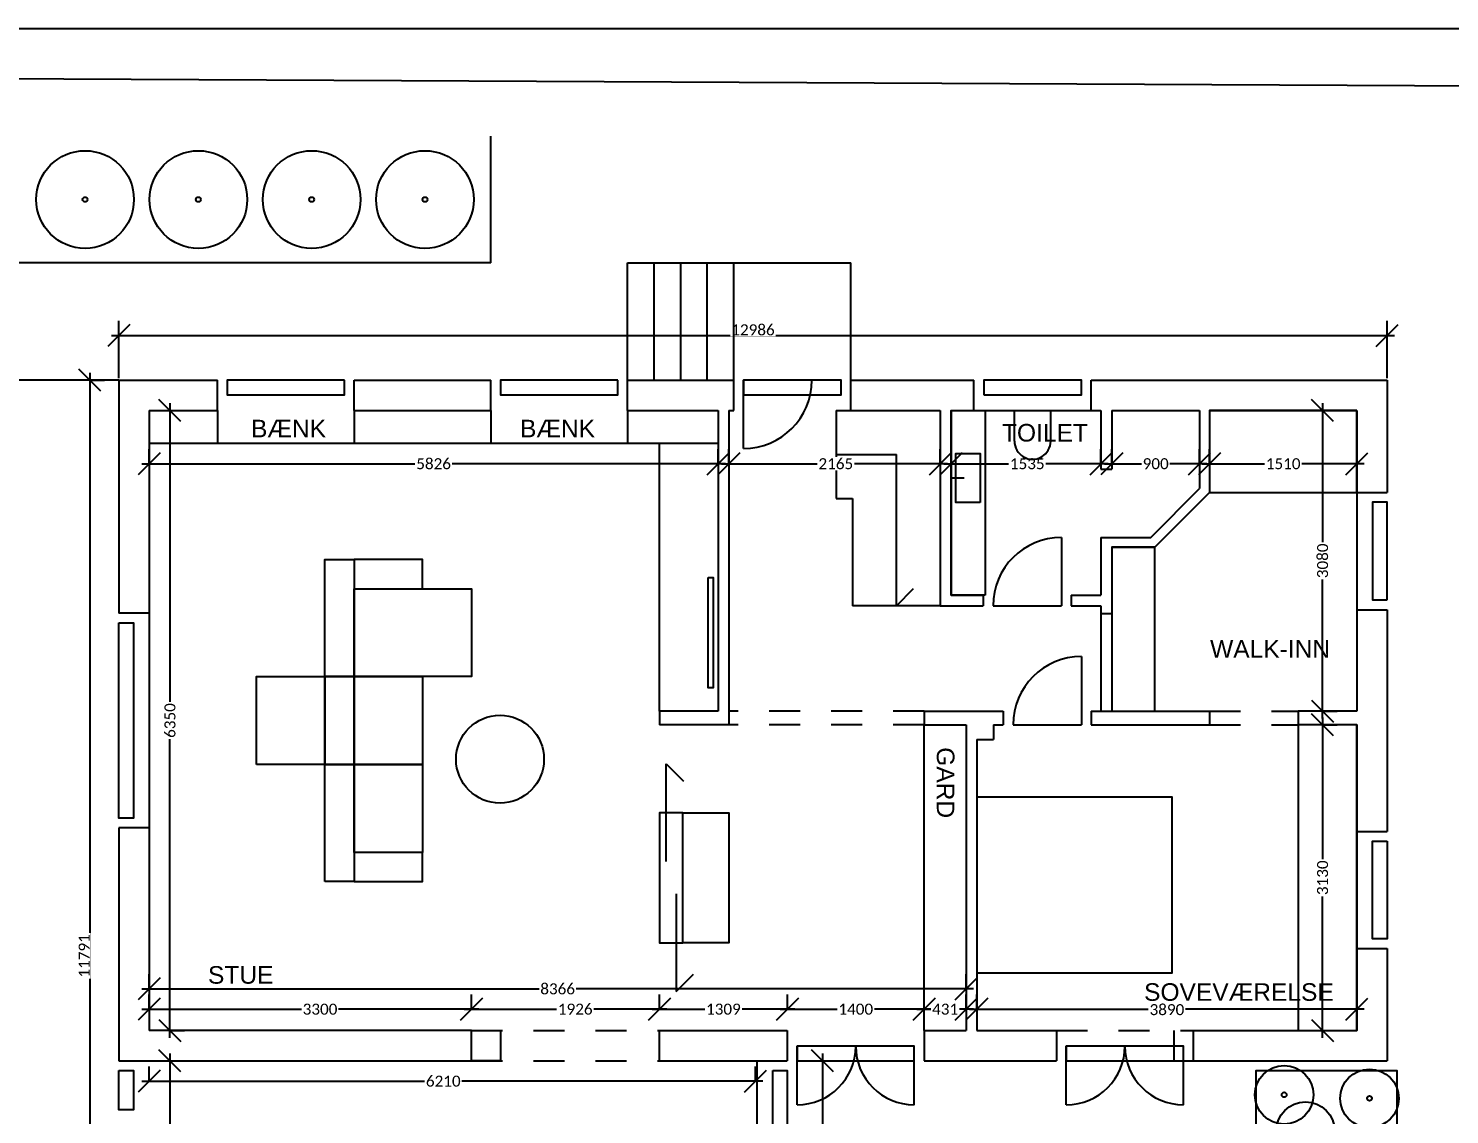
# Model space of a CAD drawing. Header units: millimetres. Extents: x -125028 to 402293, y -1165516 to -1085363.
# Drawn here: x 142854 to 157404, y -1126485 to -1115363 of the extents above; entities that cross this region are included whole.
import ezdxf

# ---------------------------------------------------------------- set-up
doc = ezdxf.new("R2010")
doc.units = ezdxf.units.MM
doc.header["$LTSCALE"] = 100
doc.linetypes.add('Dash', pattern=[6.35, 3.175, -3.175])
doc.layers.add('A99--M-', color=9, linetype='Continuous', lineweight=9)
for name, color, linetype in [('Belægning', 22, 'Continuous'), ('Døre', 1, 'Continuous'), ('Inventar', 8, 'Continuous'), ('Tekst rum', 161, 'Continuous'), ('Trappe og elevator', 1, 'Continuous'), ('Vinduesglas', 220, 'Continuous'), ('Vægge meget let', 8, 'Continuous'), ('Vægge tung', 4, 'Continuous')]:
    doc.layers.add(name, color=color, linetype=linetype)
doc.layers.add('Haver', color=7, linetype='Continuous', true_color=0x007f00)
doc.styles.add('Calibri_1', font='calibri.ttf', dxfattribs={"height": 112.5})
doc.dimstyles.new('Diagonal_-_1_5_mm_Calibri', dxfattribs={"dimscale": 304.8, "dimtxt": 132.451698, "dimasz": 0.738189, "dimexe": 0.492126, "dimexo": 0.0625, "dimgap": 0, "dimtad": 1, "dimdec": 0, "dimzin": 0, "dimdsep": 46, "dimtxsty": 'Calibri_1', "dimblk1": 'OBLIQUE', "dimblk2": 'OBLIQUE', "dimsah": 1, "dimcen": 0.09, "dimdle": 0.246063, "dimazin": 0, "dimtfac": 1, "dimtdec": 4, "dimtix": 1, "dimtmove": 2, "dimatfit": 3, "dimfxl": 0.492126, "dimfxlon": 1, "dimtvp": 1, "dimtfill": 1, "dimtolj": 1, "dimtzin": 0, "dimarcsym": 2})

# ---------------------------------------------------------------- blocks, each defined once
blk = doc.blocks.new('_Oblique')
at = {"color": 0, "linetype": 'ByBlock', "lineweight": -2}
blk.add_line((-0.5, -0.5), (0.5, 0.5), dxfattribs=at)
blk = doc.blocks.new('*D2765')
at = {"layer": 'A99--M-', "color": 0, "lineweight": -2, "transparency": 16777216}
for p, q in [((143779, -1118946), (143779, -1118358)), ((156765, -1118946), (156765, -1118358)), ((143704, -1118508), (156840, -1118508))]:
    blk.add_line(p, q, dxfattribs=at)
at = {"layer": 'Defpoints', "color": 0, "transparency": 16777216}
for p in [(156765, -1118508), (143779, -1118965), (156765, -1118965)]:
    blk.add_point(p, dxfattribs=at)
at = {"layer": 'A99--M-', "color": 0, "lineweight": -2, "transparency": 16777216, "xscale": 224.9999999999999, "yscale": 224.9999999999999, "zscale": 224.9999999999999, "rotation": 180}
blk.add_blockref('_Oblique', (143779, -1118508), dxfattribs=at)
at = {"layer": 'A99--M-', "color": 0, "lineweight": -2, "transparency": 16777216, "xscale": 224.9999999999999, "yscale": 224.9999999999999, "zscale": 224.9999999999999}
blk.add_blockref('_Oblique', (156765, -1118508), dxfattribs=at)
at = {"layer": 'A99--M-', "color": 0, "transparency": 16777216, "insert": (150272, -1118450), "char_height": 112.5, "attachment_point": 5, "style": 'Calibri_1', "bg_fill": 3, "box_fill_scale": 1.1, "bg_fill_color": 256, "bg_fill_true_color": 13158600, "bg_fill_transparency": 0}
blk.add_mtext('\\A1;12986', dxfattribs=at)
blk = doc.blocks.new('*D2766')
at = {"layer": 'A99--M-', "color": 0, "lineweight": -2, "transparency": 16777216}
for p, q in [((143482, -1118890), (143482, -1130831)), ((143482, -1118965), (143632, -1118965)), ((143482, -1130756), (143632, -1130756))]:
    blk.add_line(p, q, dxfattribs=at)
at = {"layer": 'Defpoints', "color": 0, "transparency": 16777216}
for p in [(143482, -1118965), (143482, -1130756), (143482, -1130756)]:
    blk.add_point(p, dxfattribs=at)
at = {"layer": 'A99--M-', "color": 0, "lineweight": -2, "transparency": 16777216, "xscale": 224.9999999999999, "yscale": 224.9999999999999, "zscale": 224.9999999999999}
for p, rotation in [((143482, -1118965), 90), ((143482, -1130756), 270)]:
    blk.add_blockref('_Oblique', p, dxfattribs=dict(at, rotation=rotation))
at = {"layer": 'A99--M-', "color": 0, "transparency": 16777216, "insert": (143424, -1124860), "char_height": 112.5, "attachment_point": 5, "rotation": 90, "style": 'Calibri_1', "bg_fill": 3, "box_fill_scale": 1.1, "bg_fill_color": 256, "bg_fill_true_color": 13158600, "bg_fill_transparency": 0}
blk.add_mtext('\\A1;11791', dxfattribs=at)
blk = doc.blocks.new('*D2767')
at = {"layer": 'A99--M-', "color": 0, "lineweight": -2, "transparency": 16777216}
for p, q in [((144303, -1119200), (144303, -1122278)), ((144303, -1119275), (144453, -1119275)), ((144303, -1125700), (144303, -1122622)), ((144303, -1125625), (144453, -1125625))]:
    blk.add_line(p, q, dxfattribs=at)
at = {"layer": 'Defpoints', "color": 0, "transparency": 16777216}
for p in [(144303, -1119275), (144303, -1125625), (144303, -1125625)]:
    blk.add_point(p, dxfattribs=at)
at = {"layer": 'A99--M-', "color": 0, "lineweight": -2, "transparency": 16777216, "xscale": 224.9999999999999, "yscale": 224.9999999999999, "zscale": 224.9999999999999}
for p, rotation in [((144303, -1119275), 90), ((144303, -1125625), 270)]:
    blk.add_blockref('_Oblique', p, dxfattribs=dict(at, rotation=rotation))
at = {"layer": 'A99--M-', "color": 0, "transparency": 16777216, "insert": (144303, -1122450), "char_height": 112.5, "attachment_point": 5, "rotation": 90, "style": 'Calibri_1', "bg_fill": 3, "box_fill_scale": 1.1, "bg_fill_color": 256, "bg_fill_true_color": 13158600, "bg_fill_transparency": 0}
blk.add_mtext('\\A1;6350', dxfattribs=at)
blk = doc.blocks.new('*D2768')
at = {"layer": 'A99--M-', "color": 0, "lineweight": -2, "transparency": 16777216}
for p, q in [((144303, -1125860), (144303, -1128018)), ((144303, -1125935), (144453, -1125935)), ((144303, -1130521), (144303, -1128363)), ((144303, -1130446), (144453, -1130446))]:
    blk.add_line(p, q, dxfattribs=at)
at = {"layer": 'Defpoints', "color": 0, "transparency": 16777216}
for p in [(144303, -1125935), (144303, -1130446), (144303, -1130446)]:
    blk.add_point(p, dxfattribs=at)
at = {"layer": 'A99--M-', "color": 0, "lineweight": -2, "transparency": 16777216, "xscale": 224.9999999999999, "yscale": 224.9999999999999, "zscale": 224.9999999999999}
for p, rotation in [((144303, -1125935), 90), ((144303, -1130446), 270)]:
    blk.add_blockref('_Oblique', p, dxfattribs=dict(at, rotation=rotation))
at = {"layer": 'A99--M-', "color": 0, "transparency": 16777216, "insert": (144303, -1128190), "char_height": 112.5, "attachment_point": 5, "rotation": 90, "style": 'Calibri_1', "bg_fill": 3, "box_fill_scale": 1.1, "bg_fill_color": 256, "bg_fill_true_color": 13158600, "bg_fill_transparency": 0}
blk.add_mtext('\\A1;4511', dxfattribs=at)
blk = doc.blocks.new('*D2769')
at = {"layer": 'A99--M-', "color": 0, "lineweight": -2, "transparency": 16777216}
for p, q in [((154945, -1119821), (154945, -1119671)), ((156455, -1119821), (156455, -1119671)), ((154870, -1119821), (155531, -1119821)), ((156530, -1119821), (155869, -1119821))]:
    blk.add_line(p, q, dxfattribs=at)
at = {"layer": 'Defpoints', "color": 0, "transparency": 16777216}
for p in [(154945, -1119821), (154945, -1119821), (156455, -1119821)]:
    blk.add_point(p, dxfattribs=at)
at = {"layer": 'A99--M-', "color": 0, "lineweight": -2, "transparency": 16777216, "xscale": 224.9999999999999, "yscale": 224.9999999999999, "zscale": 224.9999999999999, "rotation": 180}
blk.add_blockref('_Oblique', (154945, -1119821), dxfattribs=at)
at = {"layer": 'A99--M-', "color": 0, "lineweight": -2, "transparency": 16777216, "xscale": 224.9999999999999, "yscale": 224.9999999999999, "zscale": 224.9999999999999}
blk.add_blockref('_Oblique', (156455, -1119821), dxfattribs=at)
at = {"layer": 'A99--M-', "color": 0, "transparency": 16777216, "insert": (155700, -1119821), "char_height": 112.5, "attachment_point": 5, "style": 'Calibri_1', "bg_fill": 3, "box_fill_scale": 1.1, "bg_fill_color": 256, "bg_fill_true_color": 13158600, "bg_fill_transparency": 0}
blk.add_mtext('\\A1;1510', dxfattribs=at)
blk = doc.blocks.new('*D2770')
at = {"layer": 'A99--M-', "color": 0, "lineweight": -2, "transparency": 16777216}
for p, q in [((152300, -1119821), (152300, -1119671)), ((153835, -1119821), (153835, -1119671)), ((152225, -1119821), (152913, -1119821)), ((153910, -1119821), (153247, -1119821))]:
    blk.add_line(p, q, dxfattribs=at)
at = {"layer": 'Defpoints', "color": 0, "transparency": 16777216}
for p in [(152300, -1119821), (152300, -1119821), (153835, -1119821)]:
    blk.add_point(p, dxfattribs=at)
at = {"layer": 'A99--M-', "color": 0, "lineweight": -2, "transparency": 16777216, "xscale": 224.9999999999999, "yscale": 224.9999999999999, "zscale": 224.9999999999999, "rotation": 180}
blk.add_blockref('_Oblique', (152300, -1119821), dxfattribs=at)
at = {"layer": 'A99--M-', "color": 0, "lineweight": -2, "transparency": 16777216, "xscale": 224.9999999999999, "yscale": 224.9999999999999, "zscale": 224.9999999999999}
blk.add_blockref('_Oblique', (153835, -1119821), dxfattribs=at)
at = {"layer": 'A99--M-', "color": 0, "transparency": 16777216, "insert": (153080, -1119821), "char_height": 112.5, "attachment_point": 5, "style": 'Calibri_1', "bg_fill": 3, "box_fill_scale": 1.1, "bg_fill_color": 256, "bg_fill_true_color": 13158600, "bg_fill_transparency": 0}
blk.add_mtext('\\A1;1535', dxfattribs=at)
blk = doc.blocks.new('*D2771')
at = {"layer": 'A99--M-', "color": 0, "lineweight": -2, "transparency": 16777216}
for p, q in [((150025, -1119821), (150025, -1119671)), ((152190, -1119821), (152190, -1119671)), ((149950, -1119821), (150950, -1119821)), ((152265, -1119821), (151289, -1119821))]:
    blk.add_line(p, q, dxfattribs=at)
at = {"layer": 'Defpoints', "color": 0, "transparency": 16777216}
for p in [(150025, -1119821), (150025, -1119821), (152190, -1119821)]:
    blk.add_point(p, dxfattribs=at)
at = {"layer": 'A99--M-', "color": 0, "lineweight": -2, "transparency": 16777216, "xscale": 224.9999999999999, "yscale": 224.9999999999999, "zscale": 224.9999999999999, "rotation": 180}
blk.add_blockref('_Oblique', (150025, -1119821), dxfattribs=at)
at = {"layer": 'A99--M-', "color": 0, "lineweight": -2, "transparency": 16777216, "xscale": 224.9999999999999, "yscale": 224.9999999999999, "zscale": 224.9999999999999}
blk.add_blockref('_Oblique', (152190, -1119821), dxfattribs=at)
at = {"layer": 'A99--M-', "color": 0, "transparency": 16777216, "insert": (151120, -1119821), "char_height": 112.5, "attachment_point": 5, "style": 'Calibri_1', "bg_fill": 3, "box_fill_scale": 1.1, "bg_fill_color": 256, "bg_fill_true_color": 13158600, "bg_fill_transparency": 0}
blk.add_mtext('\\A1;2165', dxfattribs=at)
blk = doc.blocks.new('*D2772')
at = {"layer": 'A99--M-', "color": 0, "lineweight": -2, "transparency": 16777216}
for p, q in [((144089, -1119821), (144089, -1119671)), ((149915, -1119821), (149915, -1119671)), ((144014, -1119821), (146830, -1119821)), ((149990, -1119821), (147173, -1119821))]:
    blk.add_line(p, q, dxfattribs=at)
at = {"layer": 'Defpoints', "color": 0, "transparency": 16777216}
for p in [(144089, -1119821), (144089, -1119821), (149915, -1119821)]:
    blk.add_point(p, dxfattribs=at)
at = {"layer": 'A99--M-', "color": 0, "lineweight": -2, "transparency": 16777216, "xscale": 224.9999999999999, "yscale": 224.9999999999999, "zscale": 224.9999999999999, "rotation": 180}
blk.add_blockref('_Oblique', (144089, -1119821), dxfattribs=at)
at = {"layer": 'A99--M-', "color": 0, "lineweight": -2, "transparency": 16777216, "xscale": 224.9999999999999, "yscale": 224.9999999999999, "zscale": 224.9999999999999}
blk.add_blockref('_Oblique', (149915, -1119821), dxfattribs=at)
at = {"layer": 'A99--M-', "color": 0, "transparency": 16777216, "insert": (147002, -1119821), "char_height": 112.5, "attachment_point": 5, "style": 'Calibri_1', "bg_fill": 3, "box_fill_scale": 1.1, "bg_fill_color": 256, "bg_fill_true_color": 13158600, "bg_fill_transparency": 0}
blk.add_mtext('\\A1;5826', dxfattribs=at)
blk = doc.blocks.new('*D2773')
at = {"layer": 'A99--M-', "color": 0, "lineweight": -2, "transparency": 16777216}
for p, q in [((152565, -1125406), (152565, -1125256)), ((156455, -1125406), (156455, -1125256)), ((152490, -1125406), (154338, -1125406)), ((156530, -1125406), (154682, -1125406))]:
    blk.add_line(p, q, dxfattribs=at)
at = {"layer": 'Defpoints', "color": 0, "transparency": 16777216}
for p in [(152565, -1125406), (152565, -1125406), (156455, -1125411)]:
    blk.add_point(p, dxfattribs=at)
at = {"layer": 'A99--M-', "color": 0, "lineweight": -2, "transparency": 16777216, "xscale": 224.9999999999999, "yscale": 224.9999999999999, "zscale": 224.9999999999999, "rotation": 180}
blk.add_blockref('_Oblique', (152565, -1125406), dxfattribs=at)
at = {"layer": 'A99--M-', "color": 0, "lineweight": -2, "transparency": 16777216, "xscale": 224.9999999999999, "yscale": 224.9999999999999, "zscale": 224.9999999999999}
blk.add_blockref('_Oblique', (156455, -1125406), dxfattribs=at)
at = {"layer": 'A99--M-', "color": 0, "transparency": 16777216, "insert": (154510, -1125411), "char_height": 112.5, "attachment_point": 5, "style": 'Calibri_1', "bg_fill": 3, "box_fill_scale": 1.1, "bg_fill_color": 256, "bg_fill_true_color": 13158600, "bg_fill_transparency": 0}
blk.add_mtext('\\A1;3890', dxfattribs=at)
blk = doc.blocks.new('*D2774')
at = {"layer": 'A99--M-', "color": 0, "lineweight": -2, "transparency": 16777216}
for p, q in [((144089, -1125198), (144089, -1125048)), ((152455, -1125198), (152455, -1125048)), ((144014, -1125198), (148099, -1125198)), ((152530, -1125198), (148444, -1125198))]:
    blk.add_line(p, q, dxfattribs=at)
at = {"layer": 'Defpoints', "color": 0, "transparency": 16777216}
for p in [(144089, -1125198), (144089, -1125198), (152455, -1125198)]:
    blk.add_point(p, dxfattribs=at)
at = {"layer": 'A99--M-', "color": 0, "lineweight": -2, "transparency": 16777216, "xscale": 224.9999999999999, "yscale": 224.9999999999999, "zscale": 224.9999999999999, "rotation": 180}
blk.add_blockref('_Oblique', (144089, -1125198), dxfattribs=at)
at = {"layer": 'A99--M-', "color": 0, "lineweight": -2, "transparency": 16777216, "xscale": 224.9999999999999, "yscale": 224.9999999999999, "zscale": 224.9999999999999}
blk.add_blockref('_Oblique', (152455, -1125198), dxfattribs=at)
at = {"layer": 'A99--M-', "color": 0, "transparency": 16777216, "insert": (148272, -1125198), "char_height": 112.5, "attachment_point": 5, "style": 'Calibri_1', "bg_fill": 3, "box_fill_scale": 1.1, "bg_fill_color": 256, "bg_fill_true_color": 13158600, "bg_fill_transparency": 0}
blk.add_mtext('\\A1;8366', dxfattribs=at)
blk = doc.blocks.new('*D2775')
at = {"layer": 'A99--M-', "color": 0, "lineweight": -2, "transparency": 16777216}
for p, q in [((156104, -1119200), (156104, -1120643)), ((156104, -1119275), (156254, -1119275)), ((156104, -1122430), (156104, -1120987)), ((156104, -1122355), (156254, -1122355))]:
    blk.add_line(p, q, dxfattribs=at)
at = {"layer": 'Defpoints', "color": 0, "transparency": 16777216}
for p in [(156104, -1119275), (156104, -1122355), (156104, -1122355)]:
    blk.add_point(p, dxfattribs=at)
at = {"layer": 'A99--M-', "color": 0, "lineweight": -2, "transparency": 16777216, "xscale": 224.9999999999999, "yscale": 224.9999999999999, "zscale": 224.9999999999999}
for p, rotation in [((156104, -1119275), 90), ((156104, -1122355), 270)]:
    blk.add_blockref('_Oblique', p, dxfattribs=dict(at, rotation=rotation))
at = {"layer": 'A99--M-', "color": 0, "transparency": 16777216, "insert": (156104, -1120815), "char_height": 112.5, "attachment_point": 5, "rotation": 90, "style": 'Calibri_1', "bg_fill": 3, "box_fill_scale": 1.1, "bg_fill_color": 256, "bg_fill_true_color": 13158600, "bg_fill_transparency": 0}
blk.add_mtext('\\A1;3080', dxfattribs=at)
blk = doc.blocks.new('*D2776')
at = {"layer": 'A99--M-', "color": 0, "lineweight": -2, "transparency": 16777216}
for p, q in [((156104, -1122420), (156104, -1123888)), ((156104, -1122495), (156254, -1122495)), ((156104, -1125700), (156104, -1124232)), ((156104, -1125625), (156254, -1125625))]:
    blk.add_line(p, q, dxfattribs=at)
at = {"layer": 'Defpoints', "color": 0, "transparency": 16777216}
for p in [(156104, -1122495), (156104, -1125625), (156104, -1125625)]:
    blk.add_point(p, dxfattribs=at)
at = {"layer": 'A99--M-', "color": 0, "lineweight": -2, "transparency": 16777216, "xscale": 224.9999999999999, "yscale": 224.9999999999999, "zscale": 224.9999999999999}
for p, rotation in [((156104, -1122495), 90), ((156104, -1125625), 270)]:
    blk.add_blockref('_Oblique', p, dxfattribs=dict(at, rotation=rotation))
at = {"layer": 'A99--M-', "color": 0, "transparency": 16777216, "insert": (156104, -1124060), "char_height": 112.5, "attachment_point": 5, "rotation": 90, "style": 'Calibri_1', "bg_fill": 3, "box_fill_scale": 1.1, "bg_fill_color": 256, "bg_fill_true_color": 13158600, "bg_fill_transparency": 0}
blk.add_mtext('\\A1;3130', dxfattribs=at)
blk = doc.blocks.new('*D2777')
at = {"layer": 'A99--M-', "color": 0, "lineweight": -2, "transparency": 16777216}
for p, q in [((144089, -1126143), (144089, -1125993)), ((150299, -1126143), (150299, -1125993)), ((144014, -1126143), (146929, -1126143)), ((150374, -1126143), (147273, -1126143))]:
    blk.add_line(p, q, dxfattribs=at)
at = {"layer": 'Defpoints', "color": 0, "transparency": 16777216}
for p in [(144089, -1126143), (144089, -1126143), (150299, -1126143)]:
    blk.add_point(p, dxfattribs=at)
at = {"layer": 'A99--M-', "color": 0, "lineweight": -2, "transparency": 16777216, "xscale": 224.9999999999999, "yscale": 224.9999999999999, "zscale": 224.9999999999999, "rotation": 180}
blk.add_blockref('_Oblique', (144089, -1126143), dxfattribs=at)
at = {"layer": 'A99--M-', "color": 0, "lineweight": -2, "transparency": 16777216, "xscale": 224.9999999999999, "yscale": 224.9999999999999, "zscale": 224.9999999999999}
blk.add_blockref('_Oblique', (150299, -1126143), dxfattribs=at)
at = {"layer": 'A99--M-', "color": 0, "transparency": 16777216, "insert": (147101, -1126143), "char_height": 112.5, "attachment_point": 5, "style": 'Calibri_1', "bg_fill": 3, "box_fill_scale": 1.1, "bg_fill_color": 256, "bg_fill_true_color": 13158600, "bg_fill_transparency": 0}
blk.add_mtext('\\A1;6210', dxfattribs=at)
blk = doc.blocks.new('*D2778')
at = {"layer": 'A99--M-', "color": 0, "lineweight": -2, "transparency": 16777216}
for p, q in [((150985, -1125860), (150985, -1128018)), ((150985, -1125935), (151135, -1125935)), ((150985, -1130521), (150985, -1128363)), ((150985, -1130446), (151135, -1130446))]:
    blk.add_line(p, q, dxfattribs=at)
at = {"layer": 'Defpoints', "color": 0, "transparency": 16777216}
for p in [(150985, -1125935), (150985, -1130446), (150985, -1130446)]:
    blk.add_point(p, dxfattribs=at)
at = {"layer": 'A99--M-', "color": 0, "lineweight": -2, "transparency": 16777216, "xscale": 224.9999999999999, "yscale": 224.9999999999999, "zscale": 224.9999999999999}
for p, rotation in [((150985, -1125935), 90), ((150985, -1130446), 270)]:
    blk.add_blockref('_Oblique', p, dxfattribs=dict(at, rotation=rotation))
at = {"layer": 'A99--M-', "color": 0, "transparency": 16777216, "insert": (150985, -1128190), "char_height": 112.5, "attachment_point": 5, "rotation": 90, "style": 'Calibri_1', "bg_fill": 3, "box_fill_scale": 1.1, "bg_fill_color": 256, "bg_fill_true_color": 13158600, "bg_fill_transparency": 0}
blk.add_mtext('\\A1;4511', dxfattribs=at)
blk = doc.blocks.new('*D2780')
at = {"layer": 'A99--M-', "color": 0, "lineweight": -2, "transparency": 16777216}
for p, q in [((144089, -1125406), (144089, -1125256)), ((147389, -1125406), (147389, -1125256)), ((144014, -1125406), (145667, -1125406)), ((147464, -1125406), (146011, -1125406))]:
    blk.add_line(p, q, dxfattribs=at)
at = {"layer": 'Defpoints', "color": 0, "transparency": 16777216}
for p in [(144089, -1125406), (144089, -1125406), (147389, -1125406)]:
    blk.add_point(p, dxfattribs=at)
at = {"layer": 'A99--M-', "color": 0, "lineweight": -2, "transparency": 16777216, "xscale": 224.9999999999999, "yscale": 224.9999999999999, "zscale": 224.9999999999999, "rotation": 180}
blk.add_blockref('_Oblique', (144089, -1125406), dxfattribs=at)
at = {"layer": 'A99--M-', "color": 0, "lineweight": -2, "transparency": 16777216, "xscale": 224.9999999999999, "yscale": 224.9999999999999, "zscale": 224.9999999999999}
blk.add_blockref('_Oblique', (147389, -1125406), dxfattribs=at)
at = {"layer": 'A99--M-', "color": 0, "transparency": 16777216, "insert": (145839, -1125406), "char_height": 112.5, "attachment_point": 5, "style": 'Calibri_1', "bg_fill": 3, "box_fill_scale": 1.1, "bg_fill_color": 256, "bg_fill_true_color": 13158600, "bg_fill_transparency": 0}
blk.add_mtext('\\A1;3300', dxfattribs=at)
blk = doc.blocks.new('*D2781')
at = {"layer": 'A99--M-', "color": 0, "lineweight": -2, "transparency": 16777216}
for p, q in [((147389, -1125406), (147389, -1125256)), ((149315, -1125406), (149315, -1125256)), ((147314, -1125406), (148283, -1125406)), ((149390, -1125406), (148620, -1125406))]:
    blk.add_line(p, q, dxfattribs=at)
at = {"layer": 'Defpoints', "color": 0, "transparency": 16777216}
for p in [(147389, -1125406), (147389, -1125406), (149315, -1125406)]:
    blk.add_point(p, dxfattribs=at)
at = {"layer": 'A99--M-', "color": 0, "lineweight": -2, "transparency": 16777216, "xscale": 224.9999999999999, "yscale": 224.9999999999999, "zscale": 224.9999999999999, "rotation": 180}
blk.add_blockref('_Oblique', (147389, -1125406), dxfattribs=at)
at = {"layer": 'A99--M-', "color": 0, "lineweight": -2, "transparency": 16777216, "xscale": 224.9999999999999, "yscale": 224.9999999999999, "zscale": 224.9999999999999}
blk.add_blockref('_Oblique', (149315, -1125406), dxfattribs=at)
at = {"layer": 'A99--M-', "color": 0, "transparency": 16777216, "insert": (148452, -1125406), "char_height": 112.5, "attachment_point": 5, "style": 'Calibri_1', "bg_fill": 3, "box_fill_scale": 1.1, "bg_fill_color": 256, "bg_fill_true_color": 13158600, "bg_fill_transparency": 0}
blk.add_mtext('\\A1;1926', dxfattribs=at)
blk = doc.blocks.new('*D2782')
at = {"layer": 'A99--M-', "color": 0, "lineweight": -2, "transparency": 16777216}
for p, q in [((149315, -1125406), (149315, -1125256)), ((150624, -1125406), (150624, -1125256)), ((149240, -1125406), (149802, -1125406)), ((150699, -1125406), (150137, -1125406))]:
    blk.add_line(p, q, dxfattribs=at)
at = {"layer": 'Defpoints', "color": 0, "transparency": 16777216}
for p in [(149315, -1125406), (149315, -1125406), (150624, -1125406)]:
    blk.add_point(p, dxfattribs=at)
at = {"layer": 'A99--M-', "color": 0, "lineweight": -2, "transparency": 16777216, "xscale": 224.9999999999999, "yscale": 224.9999999999999, "zscale": 224.9999999999999, "rotation": 180}
blk.add_blockref('_Oblique', (149315, -1125406), dxfattribs=at)
at = {"layer": 'A99--M-', "color": 0, "lineweight": -2, "transparency": 16777216, "xscale": 224.9999999999999, "yscale": 224.9999999999999, "zscale": 224.9999999999999}
blk.add_blockref('_Oblique', (150624, -1125406), dxfattribs=at)
at = {"layer": 'A99--M-', "color": 0, "transparency": 16777216, "insert": (149969, -1125406), "char_height": 112.5, "attachment_point": 5, "style": 'Calibri_1', "bg_fill": 3, "box_fill_scale": 1.1, "bg_fill_color": 256, "bg_fill_true_color": 13158600, "bg_fill_transparency": 0}
blk.add_mtext('\\A1;1309', dxfattribs=at)
blk = doc.blocks.new('*D2783')
at = {"layer": 'A99--M-', "color": 0, "lineweight": -2, "transparency": 16777216}
for p, q in [((150624, -1125406), (150624, -1125256)), ((152024, -1125406), (152024, -1125256)), ((150549, -1125406), (151155, -1125406)), ((152099, -1125406), (151493, -1125406))]:
    blk.add_line(p, q, dxfattribs=at)
at = {"layer": 'Defpoints', "color": 0, "transparency": 16777216}
for p in [(150624, -1125406), (150624, -1125406), (152024, -1125406)]:
    blk.add_point(p, dxfattribs=at)
at = {"layer": 'A99--M-', "color": 0, "lineweight": -2, "transparency": 16777216, "xscale": 224.9999999999999, "yscale": 224.9999999999999, "zscale": 224.9999999999999, "rotation": 180}
blk.add_blockref('_Oblique', (150624, -1125406), dxfattribs=at)
at = {"layer": 'A99--M-', "color": 0, "lineweight": -2, "transparency": 16777216, "xscale": 224.9999999999999, "yscale": 224.9999999999999, "zscale": 224.9999999999999}
blk.add_blockref('_Oblique', (152024, -1125406), dxfattribs=at)
at = {"layer": 'A99--M-', "color": 0, "transparency": 16777216, "insert": (151324, -1125406), "char_height": 112.5, "attachment_point": 5, "style": 'Calibri_1', "bg_fill": 3, "box_fill_scale": 1.1, "bg_fill_color": 256, "bg_fill_true_color": 13158600, "bg_fill_transparency": 0}
blk.add_mtext('\\A1;1400', dxfattribs=at)
blk = doc.blocks.new('*D2784')
at = {"layer": 'A99--M-', "color": 0, "lineweight": -2, "transparency": 16777216}
for p, q in [((152024, -1125406), (152024, -1125256)), ((152455, -1125406), (152455, -1125256)), ((151949, -1125406), (152111, -1125406)), ((152530, -1125406), (152367, -1125406))]:
    blk.add_line(p, q, dxfattribs=at)
at = {"layer": 'A99--M-', "color": 0, "transparency": 16777216, "insert": (152239, -1125406), "char_height": 112.5, "attachment_point": 5, "style": 'Calibri_1', "bg_fill": 3, "box_fill_scale": 1.1, "bg_fill_color": 256, "bg_fill_true_color": 13158600, "bg_fill_transparency": 0}
blk.add_mtext('\\A1;431', dxfattribs=at)
at = {"layer": 'Defpoints', "color": 0, "transparency": 16777216}
for p in [(152024, -1125406), (152024, -1125406), (152455, -1125406)]:
    blk.add_point(p, dxfattribs=at)
at = {"layer": 'A99--M-', "color": 0, "lineweight": -2, "transparency": 16777216, "xscale": 224.9999999999999, "yscale": 224.9999999999999, "zscale": 224.9999999999999, "rotation": 180}
blk.add_blockref('_Oblique', (152024, -1125406), dxfattribs=at)
at = {"layer": 'A99--M-', "color": 0, "lineweight": -2, "transparency": 16777216, "xscale": 224.9999999999999, "yscale": 224.9999999999999, "zscale": 224.9999999999999}
blk.add_blockref('_Oblique', (152455, -1125406), dxfattribs=at)
blk = doc.blocks.new('*D2816')
at = {"layer": 'A99--M-', "color": 0, "lineweight": -2, "transparency": 16777216}
for p, q in [((153945, -1119821), (153945, -1119671)), ((154845, -1119821), (154845, -1119671)), ((153870, -1119821), (154267, -1119821)), ((154920, -1119821), (154523, -1119821))]:
    blk.add_line(p, q, dxfattribs=at)
at = {"layer": 'Defpoints', "color": 0, "transparency": 16777216}
for p in [(153945, -1119821), (153945, -1119821), (154845, -1119821)]:
    blk.add_point(p, dxfattribs=at)
at = {"layer": 'A99--M-', "color": 0, "lineweight": -2, "transparency": 16777216, "xscale": 224.9999999999999, "yscale": 224.9999999999999, "zscale": 224.9999999999999, "rotation": 180}
blk.add_blockref('_Oblique', (153945, -1119821), dxfattribs=at)
at = {"layer": 'A99--M-', "color": 0, "lineweight": -2, "transparency": 16777216, "xscale": 224.9999999999999, "yscale": 224.9999999999999, "zscale": 224.9999999999999}
blk.add_blockref('_Oblique', (154845, -1119821), dxfattribs=at)
at = {"layer": 'A99--M-', "color": 0, "transparency": 16777216, "insert": (154395, -1119821), "char_height": 112.5, "attachment_point": 5, "style": 'Calibri_1', "bg_fill": 3, "box_fill_scale": 1.1, "bg_fill_color": 256, "bg_fill_true_color": 13158600, "bg_fill_transparency": 0}
blk.add_mtext('\\A1;900', dxfattribs=at)

msp = doc.modelspace()

# ---------------------------------------------------------------- linework, layer by layer
msp.add_lwpolyline([(131829.6, -1115363), (173829.6, -1115363), (173829.6, -1145363), (131829.6, -1145363), (131829.6, -1115363)])
at = {"layer": 'Belægning'}
for p, q in [((147588.6, -1117765), (147588.6, -1116465)), ((147588.6, -1117765), (135778.6, -1117765)), ((148988.6, -1117765), (151274.6, -1117765))]:
    msp.add_line(p, q, dxfattribs=at)
at = {"layer": 'Døre'}
for p, q in [((150174.6, -1119665), (150174.6, -1118965)), ((150974.6, -1118965), (150274.6, -1118965)), ((153429.6, -1120575), (153429.6, -1121275)), ((152729.6, -1121275), (153429.6, -1121275)), ((153634.6, -1121795), (153634.6, -1122495)), ((152934.6, -1122495), (153634.6, -1122495)), ((149384.6, -1123895), (149384.6, -1122895)), ((149384.6, -1122895), (149561.4, -1123071.8)), ((150723.6, -1126385), (150723.6, -1125785)), ((151923.6, -1126385), (151923.6, -1125785)), ((153479.6, -1126385), (153479.6, -1125785)), ((154679.6, -1126385), (154679.6, -1125785))]:
    msp.add_line(p, q, dxfattribs=at)
for centre, radius, start, end in [((150174.6, -1118965), 700, 270, 0), ((153429.6, -1121275), 700, 90, 180), ((153634.6, -1122495), 700, 90, 180), ((151923.6, -1125785), 600, 180, 270), ((153479.6, -1125785), 600, 270, 0), ((154679.6, -1125785), 600, 180, 270)]:
    msp.add_arc(centre, radius, start, end, dxfattribs=at)
at = {"layer": 'Haver'}
msp.add_lwpolyline([(156863.6, -1130756), (155423.6, -1130756), (155423.6, -1126035), (156863.6, -1126035)], close=True, dxfattribs=at)
for centre, radius in [((143433.6, -1117115), 500), ((144593.6, -1117115), 500), ((145753.6, -1117115), 500), ((146913.6, -1117115), 500), ((143433.6, -1117115), 25), ((144593.6, -1117115), 25), ((145753.6, -1117115), 25), ((146913.6, -1117115), 25), ((155710.1, -1126282), 300), ((156584.1, -1126319), 300), ((155710.1, -1126282), 25), ((156584.1, -1126319), 25), ((155928.1, -1126656), 300)]:
    msp.add_circle(centre, radius, dxfattribs=at)
at = {"layer": 'Inventar'}
for p, q in [((152949.4, -1119589.7), (152949.4, -1119275)), ((152949.4, -1119275), (153319.9, -1119275)), ((153319.9, -1119589.7), (153319.9, -1119275))]:
    msp.add_line(p, q, dxfattribs=at)
for points in [[(152649.6, -1121165), (152299.6, -1121165), (152299.6, -1119275), (152649.6, -1119275)], [(156454.6, -1119275), (154944.6, -1119275), (154944.6, -1120116.4), (156454.6, -1120116.4)], [(145888.6, -1122000), (145888.6, -1120800), (146188.6, -1120800), (146188.6, -1122000)], [(146188.6, -1121100), (146888.6, -1121100), (146888.6, -1120800), (146188.6, -1120800)], [(154386.1, -1120675), (153944.6, -1120675), (153944.6, -1122355), (154386.1, -1122355)], [(149814.6, -1120985), (149864.6, -1120985), (149864.6, -1122115), (149814.6, -1122115)], [(146188.6, -1122000), (146188.6, -1121100), (147388.6, -1121100), (147388.6, -1122000)], [(145188.6, -1122900), (145188.6, -1122000), (145888.6, -1122000), (145888.6, -1122900)], [(145888.6, -1122900), (145888.6, -1122000), (146188.6, -1122000), (146188.6, -1122900)], [(146188.6, -1122900), (146188.6, -1122000), (146888.6, -1122000), (146888.6, -1122900)], [(155854.6, -1125625), (156454.6, -1125625), (156454.6, -1122495), (155854.6, -1122495)], [(145888.6, -1124100), (145888.6, -1122900), (146188.6, -1122900), (146188.6, -1124100)], [(146188.6, -1123800), (146188.6, -1122900), (146888.6, -1122900), (146888.6, -1123800)], [(152564.6, -1123235), (152564.6, -1125035), (154564.6, -1125035), (154564.6, -1123235)], [(149554.6, -1123395), (150024.6, -1123395), (150024.6, -1124725), (149554.6, -1124725)], [(146188.6, -1124100), (146888.6, -1124100), (146888.6, -1123800), (146188.6, -1123800)]]:
    msp.add_lwpolyline(points, close=True, dxfattribs=at)
msp.add_circle((147682.1, -1122846), 450, dxfattribs=at)
at = {"layer": 'Trappe og elevator'}
for p, q in [((151124.6, -1119275), (151124.6, -1120175)), ((151124.6, -1119275), (151274.6, -1119275)), ((151124.6, -1119725), (151739.6, -1119725)), ((151739.6, -1121275), (151739.6, -1119725)), ((151124.6, -1120175), (151289.6, -1120175)), ((151289.6, -1120175), (151289.6, -1121275)), ((151739.6, -1121275), (151916.4, -1121098.2)), ((152189.6, -1121275), (151289.6, -1121275))]:
    msp.add_line(p, q, dxfattribs=at)
at = {"layer": 'Vinduesglas'}
for points in [[(156764.6, -1121215), (156764.6, -1120215), (156614.6, -1120215), (156614.6, -1121215)], [(143778.6, -1121450), (143928.6, -1121450), (143928.6, -1123450), (143778.6, -1123450)], [(156764.6, -1123685), (156764.6, -1124685), (156614.6, -1124685), (156614.6, -1123685)], [(150723.6, -1125935), (151923.6, -1125935), (151923.6, -1125785), (150723.6, -1125785)], [(153479.6, -1125935), (154679.6, -1125935), (154679.6, -1125785), (153479.6, -1125785)], [(143778.6, -1126035), (143928.6, -1126035), (143928.6, -1126435), (143778.6, -1126435)], [(150473.6, -1126035), (150623.6, -1126035), (150623.6, -1130346), (150473.6, -1130346)]]:
    msp.add_lwpolyline(points, close=True, dxfattribs=at)
at = {"layer": 'Vægge meget let'}
for p, q in [((172700.8, -1116032.6, -21738), (135648.4, -1115842.9, -21738)), ((152534.6, -1119275), (153734.6, -1119275)), ((156454.6, -1120115), (156454.6, -1121315)), ((144088.6, -1121350), (144088.6, -1123550)), ((156454.6, -1123585), (156454.6, -1124785))]:
    msp.add_line(p, q, dxfattribs=at)
at = {"layer": 'Vægge meget let', "linetype": 'Dash'}
for p, q in [((153834.6, -1121355), (153944.6, -1121355)), ((152023.6, -1122355), (150024.6, -1122355)), ((153834.6, -1122355), (153944.6, -1122355)), ((154944.6, -1122355), (155854.6, -1122355)), ((152023.6, -1122495), (150024.6, -1122495)), ((154944.6, -1122495), (155854.6, -1122495)), ((147388.6, -1125625), (149314.6, -1125625)), ((153379.6, -1125625), (154779.6, -1125625)), ((154579.6, -1125625), (154579.6, -1125935)), ((154579.6, -1125935), (154779.6, -1125935))]:
    msp.add_line(p, q, dxfattribs=at)
msp.add_lwpolyline([(147388.6, -1125625), (147688.6, -1125625), (147688.6, -1125935), (147388.6, -1125935)], close=True, dxfattribs=at)
at = {"layer": 'Vægge tung'}
for p, q in [((143778.6, -1118965), (143778.6, -1121350)), ((143778.6, -1118965), (144788.6, -1118965)), ((146188.6, -1118965), (147588.6, -1118965)), ((148988.6, -1118965), (150074.6, -1118965)), ((150074.6, -1119275), (150074.6, -1118965)), ((151274.6, -1118965), (152534.6, -1118965)), ((151274.6, -1119275), (151274.6, -1118965)), ((153734.6, -1118965), (156764.6, -1118965)), ((156764.6, -1118965), (156764.6, -1120115)), ((144088.6, -1119275), (144088.6, -1121350)), ((144088.6, -1119275), (144788.6, -1119275)), ((146188.6, -1119275), (147588.6, -1119275)), ((148988.6, -1119275), (149914.6, -1119275)), ((149914.6, -1119275), (149914.6, -1122355)), ((150024.6, -1119275), (150074.6, -1119275)), ((150024.6, -1119275), (150024.6, -1122495)), ((151274.6, -1119275), (152189.6, -1119275)), ((152189.6, -1119275), (152189.6, -1121275)), ((152299.6, -1119275), (152534.6, -1119275)), ((152299.6, -1119275), (152299.6, -1121165)), ((153734.6, -1119275), (153834.6, -1119275)), ((153834.6, -1119275), (153834.6, -1119875)), ((153944.6, -1119275), (154844.6, -1119275)), ((153944.6, -1119275), (153944.6, -1119875)), ((154844.6, -1119275), (154844.6, -1120075)), ((154944.6, -1119275), (156454.6, -1119275)), ((154944.6, -1119275), (154944.6, -1120116.4)), ((156454.6, -1119275), (156454.6, -1120115)), ((153834.6, -1119875), (153944.6, -1119875)), ((154344.6, -1120575), (154844.6, -1120075)), ((154386.1, -1120675), (154944.6, -1120116.4)), ((156454.6, -1120115), (156764.6, -1120115)), ((153834.6, -1120575), (154344.6, -1120575)), ((153834.6, -1120575), (153834.6, -1121165)), ((153944.6, -1120675), (154386.1, -1120675)), ((153944.6, -1120675), (153944.6, -1122355)), ((152299.6, -1121165), (152629.6, -1121165)), ((152629.6, -1121165), (152629.6, -1121275)), ((153529.6, -1121165), (153834.6, -1121165)), ((153529.6, -1121165), (153529.6, -1121275)), ((144088.6, -1121350), (143778.6, -1121350)), ((152189.6, -1121275), (152629.6, -1121275)), ((153529.6, -1121275), (153834.6, -1121275)), ((153834.6, -1121275), (153834.6, -1122355)), ((156454.6, -1121315), (156454.6, -1122355)), ((156454.6, -1121315), (156764.6, -1121315)), ((156764.6, -1121315), (156764.6, -1123585)), ((149314.6, -1122355), (149314.6, -1122495)), ((149914.6, -1122355), (149314.6, -1122355)), ((152023.6, -1122355), (152834.6, -1122355)), ((152023.6, -1122355), (152023.6, -1122495)), ((152834.6, -1122355), (152834.6, -1122495)), ((153734.6, -1122355), (153834.6, -1122355)), ((153734.6, -1122355), (153734.6, -1122495)), ((153944.6, -1122355), (154944.6, -1122355)), ((154944.6, -1122355), (154944.6, -1122495)), ((155854.6, -1122355), (155854.6, -1122495)), ((150024.6, -1122495), (149314.6, -1122495)), ((152023.6, -1122495), (152454.6, -1122495)), ((152454.6, -1122495), (152454.6, -1125625)), ((152734.6, -1122495), (152834.6, -1122495)), ((152734.6, -1122495), (152734.6, -1122645)), ((153734.6, -1122495), (154944.6, -1122495)), ((156454.6, -1122495), (156454.6, -1123585)), ((152564.6, -1122645), (152564.6, -1125625)), ((152564.6, -1122645), (152734.6, -1122645)), ((143778.6, -1123550), (143778.6, -1125935)), ((144088.6, -1123550), (143778.6, -1123550)), ((144088.6, -1123550), (144088.6, -1125625)), ((156454.6, -1123585), (156764.6, -1123585)), ((156454.6, -1124785), (156454.6, -1125625)), ((156454.6, -1124785), (156764.6, -1124785)), ((156764.6, -1124785), (156764.6, -1125935)), ((149314.6, -1125625), (150623.6, -1125625)), ((149314.6, -1125935), (149314.6, -1125625)), ((150623.6, -1125625), (150623.6, -1125935)), ((152023.6, -1125625), (152454.6, -1125625)), ((152023.6, -1125625), (152023.6, -1125935)), ((152564.6, -1125625), (153379.6, -1125625)), ((153379.6, -1125625), (153379.6, -1125935)), ((154779.6, -1125625), (156454.6, -1125625)), ((154779.6, -1125625), (154779.6, -1125935)), ((154779.6, -1125625), (154779.6, -1125935)), ((143778.6, -1125935), (147388.6, -1125935)), ((149314.6, -1125935), (150623.6, -1125935)), ((152023.6, -1125935), (153379.6, -1125935)), ((154779.6, -1125935), (156764.6, -1125935))]:
    msp.add_line(p, q, dxfattribs=at)
msp.add_lwpolyline([(149554.6, -1123395), (149314.6, -1123395), (149314.6, -1124725), (149554.6, -1124725)], close=True, dxfattribs=at)

# ---------------------------------------------------------------- texts
at = {"layer": 'Tekst rum', "char_height": 180, "attachment_point": 1}
for s, insert in [('{\\fArial|b0|i0|c0|p34;BÆNK}', (145133, -1119370)), ('{\\fArial|b0|i0|c0|p34;BÆNK}', (147887, -1119370)), ('{\\fArial|b0|i0|c0|p34;TOILET}', (152821, -1119413))]:
    msp.add_mtext_dynamic_manual_height_columns(s, width=2883, gutter_width=1, heights=[0], dxfattribs=dict(at, insert=insert))
at = {"layer": 'Tekst rum', "insert": (152334.1, -1122723.3), "char_height": 180, "attachment_point": 1, "rotation": 270}
msp.add_mtext_dynamic_manual_height_columns('{\\fArial|b0|i0|c0|p34;GARD}', width=1326.673, gutter_width=1, heights=[1445], dxfattribs=at)

# ---------------------------------------------------------------- next in the draw order: dimensions: what is measured, and where the dimension line sits
at = {"layer": 'A99--M-'}
dim = msp.add_linear_dim(base=(156764.6, -1118508), p1=(143778.6, -1118965), p2=(156764.6, -1118965), dimstyle='Diagonal_-_1_5_mm_Calibri', override={"dimpost": '<>', "dimfxl": 1459.172368}, dxfattribs=at)
dim.commit()
dim.dimension.update_dxf_attribs({"geometry": '*D2765', "text_midpoint": (150271.6, -1118450.4)})
for base, p1, p2, picture, middle in [((144302.6, -1125625), (144302.6, -1119275), (144302.6, -1125625), '*D2767', (144302.6, -1122450)), ((144302.6, -1130446), (144302.6, -1125935), (144302.6, -1130446), '*D2768', (144302.6, -1128190.5)), ((150984.6, -1130446), (150984.6, -1125935), (150984.6, -1130446), '*D2778', (150984.6, -1128190.5))]:
    dim = msp.add_linear_dim(base=base, p1=p1, p2=p2, angle=90, dimstyle='Diagonal_-_1_5_mm_Calibri', override={"dimpost": '<>', "dimfxl": 1459.172368}, dxfattribs=at)
    dim.commit()
    dim.dimension.update_dxf_attribs({"geometry": picture, "text_midpoint": middle, "dimtype": 160})
for base, p1, p2, picture, middle in [((152299.6, -1119821), (153834.6, -1119821), (152299.6, -1119821), '*D2770', (153079.6, -1119821)), ((154944.6, -1119821), (156454.6, -1119821), (154944.6, -1119821), '*D2769', (155699.6, -1119821)), ((152564.6, -1125406), (156454.6, -1125411), (152564.6, -1125406), '*D2773', (154509.6, -1125411))]:
    dim = msp.add_linear_dim(base=base, p1=p1, p2=p2, dimstyle='Diagonal_-_1_5_mm_Calibri', override={"dimpost": '<>', "dimfxl": 1459.172368}, dxfattribs=at)
    dim.commit()
    dim.dimension.update_dxf_attribs({"geometry": picture, "text_midpoint": middle, "dimtype": 160})

# ---------------------------------------------------------------- next in the draw order: linework, layer by layer
at = {"layer": 'Belægning'}
for p, q in [((148988.6, -1118965), (148988.6, -1117765)), ((149260.1, -1118965), (149260.1, -1117765)), ((149531.6, -1118965), (149531.6, -1117765)), ((149803.1, -1118965), (149803.1, -1117765)), ((150074.6, -1118965), (150074.6, -1117765)), ((151274.6, -1118965), (151274.6, -1117765))]:
    msp.add_line(p, q, dxfattribs=at)
at = {"layer": 'Døre'}
msp.add_arc((150723.6, -1125785), 600, 270, 0, dxfattribs=at)
at = {"layer": 'Inventar'}
msp.add_arc((153134.6, -1119589.7), 185.3, 180.00007, 0.00007, dxfattribs=at)
at = {"layer": 'Vinduesglas'}
for points in [[(146088.6, -1118965), (144888.6, -1118965), (144888.6, -1119115), (146088.6, -1119115)], [(148888.6, -1118965), (147688.6, -1118965), (147688.6, -1119115), (148888.6, -1119115)], [(150174.6, -1119115), (151174.6, -1119115), (151174.6, -1118965), (150174.6, -1118965)], [(152634.6, -1119115), (153634.6, -1119115), (153634.6, -1118965), (152634.6, -1118965)]]:
    msp.add_lwpolyline(points, close=True, dxfattribs=at)
at = {"layer": 'Vægge tung'}
for p, q in [((144788.6, -1119275), (144788.6, -1118965)), ((146188.6, -1119275), (146188.6, -1118965)), ((147588.6, -1119275), (147588.6, -1118965)), ((148988.6, -1119275), (148988.6, -1118965)), ((151274.6, -1119275), (151274.6, -1118965)), ((152534.6, -1119275), (152534.6, -1118965)), ((153734.6, -1119275), (153734.6, -1118965)), ((147388.6, -1125625), (144088.6, -1125625))]:
    msp.add_line(p, q, dxfattribs=at)

# ---------------------------------------------------------------- next in the draw order: dimensions: what is measured, and where the dimension line sits
at = {"layer": 'A99--M-'}
dim = msp.add_linear_dim(base=(143481.6, -1130756), p1=(143481.6, -1118965), p2=(143481.6, -1130756), angle=90, dimstyle='Diagonal_-_1_5_mm_Calibri', override={"dimpost": '<>', "dimfxl": 1459.172368}, dxfattribs=at)
dim.commit()
dim.dimension.update_dxf_attribs({"geometry": '*D2766', "text_midpoint": (143424, -1124860.5)})
dim = msp.add_linear_dim(base=(156103.6, -1122355), p1=(156103.6, -1119275), p2=(156103.6, -1122355), angle=90, dimstyle='Diagonal_-_1_5_mm_Calibri', override={"dimpost": '<>', "dimfxl": 1459.172368}, dxfattribs=at)
dim.commit()
dim.dimension.update_dxf_attribs({"geometry": '*D2775', "text_midpoint": (156103.6, -1120815), "dimtype": 160})
for base, p1, p2, picture, middle in [((150024.6, -1119821), (152189.6, -1119821), (150024.6, -1119821), '*D2771', (151119.6, -1119821)), ((153944.6, -1119821), (154844.6, -1119821), (153944.6, -1119821), '*D2816', (154394.6, -1119821)), ((144088.6, -1125198), (152454.6, -1125198), (144088.6, -1125198), '*D2774', (148271.6, -1125198)), ((144088.6, -1126143), (150298.6, -1126143), (144088.6, -1126143), '*D2777', (147101.1, -1126143))]:
    dim = msp.add_linear_dim(base=base, p1=p1, p2=p2, dimstyle='Diagonal_-_1_5_mm_Calibri', override={"dimpost": '<>', "dimfxl": 1459.172368}, dxfattribs=at)
    dim.commit()
    dim.dimension.update_dxf_attribs({"geometry": picture, "text_midpoint": middle, "dimtype": 160})

# ---------------------------------------------------------------- next in the draw order: linework, layer by layer
at = {"layer": 'Belægning'}
msp.add_line((143778.6, -1118965), (135778.6, -1118965), dxfattribs=at)
at = {"layer": 'Døre'}
for p, q in [((149484.6, -1124225), (149484.6, -1125225)), ((149484.6, -1125225), (149661.4, -1125048.2))]:
    msp.add_line(p, q, dxfattribs=at)
at = {"layer": 'Inventar'}
for p, q in [((152299.6, -1119966), (152434.1, -1119966)), ((152023.6, -1125625), (152023.6, -1122495))]:
    msp.add_line(p, q, dxfattribs=at)
msp.add_lwpolyline([(152599.6, -1120216), (152349.6, -1120216), (152349.6, -1119716), (152599.6, -1119716)], close=True, dxfattribs=at)
at = {"layer": 'Vægge meget let', "linetype": 'Dash'}
msp.add_line((147388.6, -1125935), (149314.6, -1125935), dxfattribs=at)
at = {"layer": 'Vægge meget let'}
msp.add_line((150313.6, -1130446), (150313.6, -1125935), dxfattribs=at)
at = {"layer": 'Vægge tung'}
msp.add_line((147388.6, -1125935), (147388.6, -1125625), dxfattribs=at)

# ---------------------------------------------------------------- next in the draw order: texts
at = {"layer": 'Tekst rum', "char_height": 180, "attachment_point": 1}
for s, insert in [('{\\fArial|b0|i0|c0|p34;WALK-INN}', (154952, -1121627)), ('{\\fArial|b0|i0|c0|p34;STUE}', (144692, -1124965))]:
    msp.add_mtext_dynamic_manual_height_columns(s, width=2883, gutter_width=1, heights=[0], dxfattribs=dict(at, insert=insert))

# ---------------------------------------------------------------- next in the draw order: dimensions: what is measured, and where the dimension line sits
at = {"layer": 'A99--M-'}
for base, p1, p2, picture, middle in [((144088.6, -1119821), (149914.6, -1119821), (144088.6, -1119821), '*D2772', (147001.6, -1119821)), ((144088.6, -1125406), (147388.6, -1125406), (144088.6, -1125406), '*D2780', (145838.6, -1125406))]:
    dim = msp.add_linear_dim(base=base, p1=p1, p2=p2, dimstyle='Diagonal_-_1_5_mm_Calibri', override={"dimpost": '<>', "dimfxl": 1459.172368}, dxfattribs=at)
    dim.commit()
    dim.dimension.update_dxf_attribs({"geometry": picture, "text_midpoint": middle, "dimtype": 160})
dim = msp.add_linear_dim(base=(156103.6, -1125625), p1=(156103.6, -1122495), p2=(156103.6, -1125625), angle=90, dimstyle='Diagonal_-_1_5_mm_Calibri', override={"dimpost": '<>', "dimfxl": 1459.172368}, dxfattribs=at)
dim.commit()
dim.dimension.update_dxf_attribs({"geometry": '*D2776', "text_midpoint": (156103.6, -1124060), "dimtype": 160})

# ---------------------------------------------------------------- next in the draw order: linework, layer by layer
at = {"layer": 'Inventar'}
for p, q in [((144788.6, -1119275), (144788.6, -1119615)), ((146188.6, -1119275), (146188.6, -1119615)), ((147588.6, -1119275), (147588.6, -1119615)), ((148988.6, -1119275), (148988.6, -1119615)), ((149914.6, -1119615), (144088.6, -1119615)), ((149314.6, -1122355), (149314.6, -1119615))]:
    msp.add_line(p, q, dxfattribs=at)
at = {"layer": 'Vægge tung'}
for p, q in [((156454.6, -1122355), (155854.6, -1122355)), ((156454.6, -1122495), (155854.6, -1122495))]:
    msp.add_line(p, q, dxfattribs=at)

# ---------------------------------------------------------------- next in the draw order: texts
at = {"layer": 'Tekst rum', "insert": (154276, -1125140), "char_height": 180, "attachment_point": 1}
msp.add_mtext_dynamic_manual_height_columns('{\\fArial|b0|i0|c0|p34;SOVEVÆRELSE}', width=2883, gutter_width=1, heights=[0], dxfattribs=at)

# ---------------------------------------------------------------- next in the draw order: dimensions: what is measured, and where the dimension line sits
at = {"layer": 'A99--M-'}
dim = msp.add_linear_dim(base=(147388.6, -1125406), p1=(149314.6, -1125406), p2=(147388.6, -1125406), dimstyle='Diagonal_-_1_5_mm_Calibri', override={"dimpost": '<>', "dimfxl": 1459.172368}, dxfattribs=at)
dim.commit()
dim.dimension.update_dxf_attribs({"geometry": '*D2781', "text_midpoint": (148451.6, -1125406), "dimtype": 160})

# ---------------------------------------------------------------- next in the draw order: dimensions: what is measured, and where the dimension line sits
dim = msp.add_linear_dim(base=(149314.6, -1125406), p1=(150623.6, -1125406), p2=(149314.6, -1125406), dimstyle='Diagonal_-_1_5_mm_Calibri', override={"dimpost": '<>', "dimfxl": 1459.172368}, dxfattribs=at)
dim.commit()
dim.dimension.update_dxf_attribs({"geometry": '*D2782', "text_midpoint": (149969.1, -1125406), "dimtype": 160})

# ---------------------------------------------------------------- next in the draw order: dimensions: what is measured, and where the dimension line sits
dim = msp.add_linear_dim(base=(150623.6, -1125406), p1=(152023.6, -1125406), p2=(150623.6, -1125406), dimstyle='Diagonal_-_1_5_mm_Calibri', override={"dimpost": '<>', "dimfxl": 1459.172368}, dxfattribs=at)
dim.commit()
dim.dimension.update_dxf_attribs({"geometry": '*D2783', "text_midpoint": (151323.6, -1125406), "dimtype": 160})

# ---------------------------------------------------------------- next in the draw order: dimensions: what is measured, and where the dimension line sits
dim = msp.add_linear_dim(base=(152023.6, -1125406), p1=(152454.6, -1125406), p2=(152023.6, -1125406), dimstyle='Diagonal_-_1_5_mm_Calibri', override={"dimpost": '<>', "dimfxl": 1459.172368}, dxfattribs=at)
dim.commit()
dim.dimension.update_dxf_attribs({"geometry": '*D2784', "text_midpoint": (152239.1, -1125406), "dimtype": 160})

doc.saveas('drawing.dxf')
